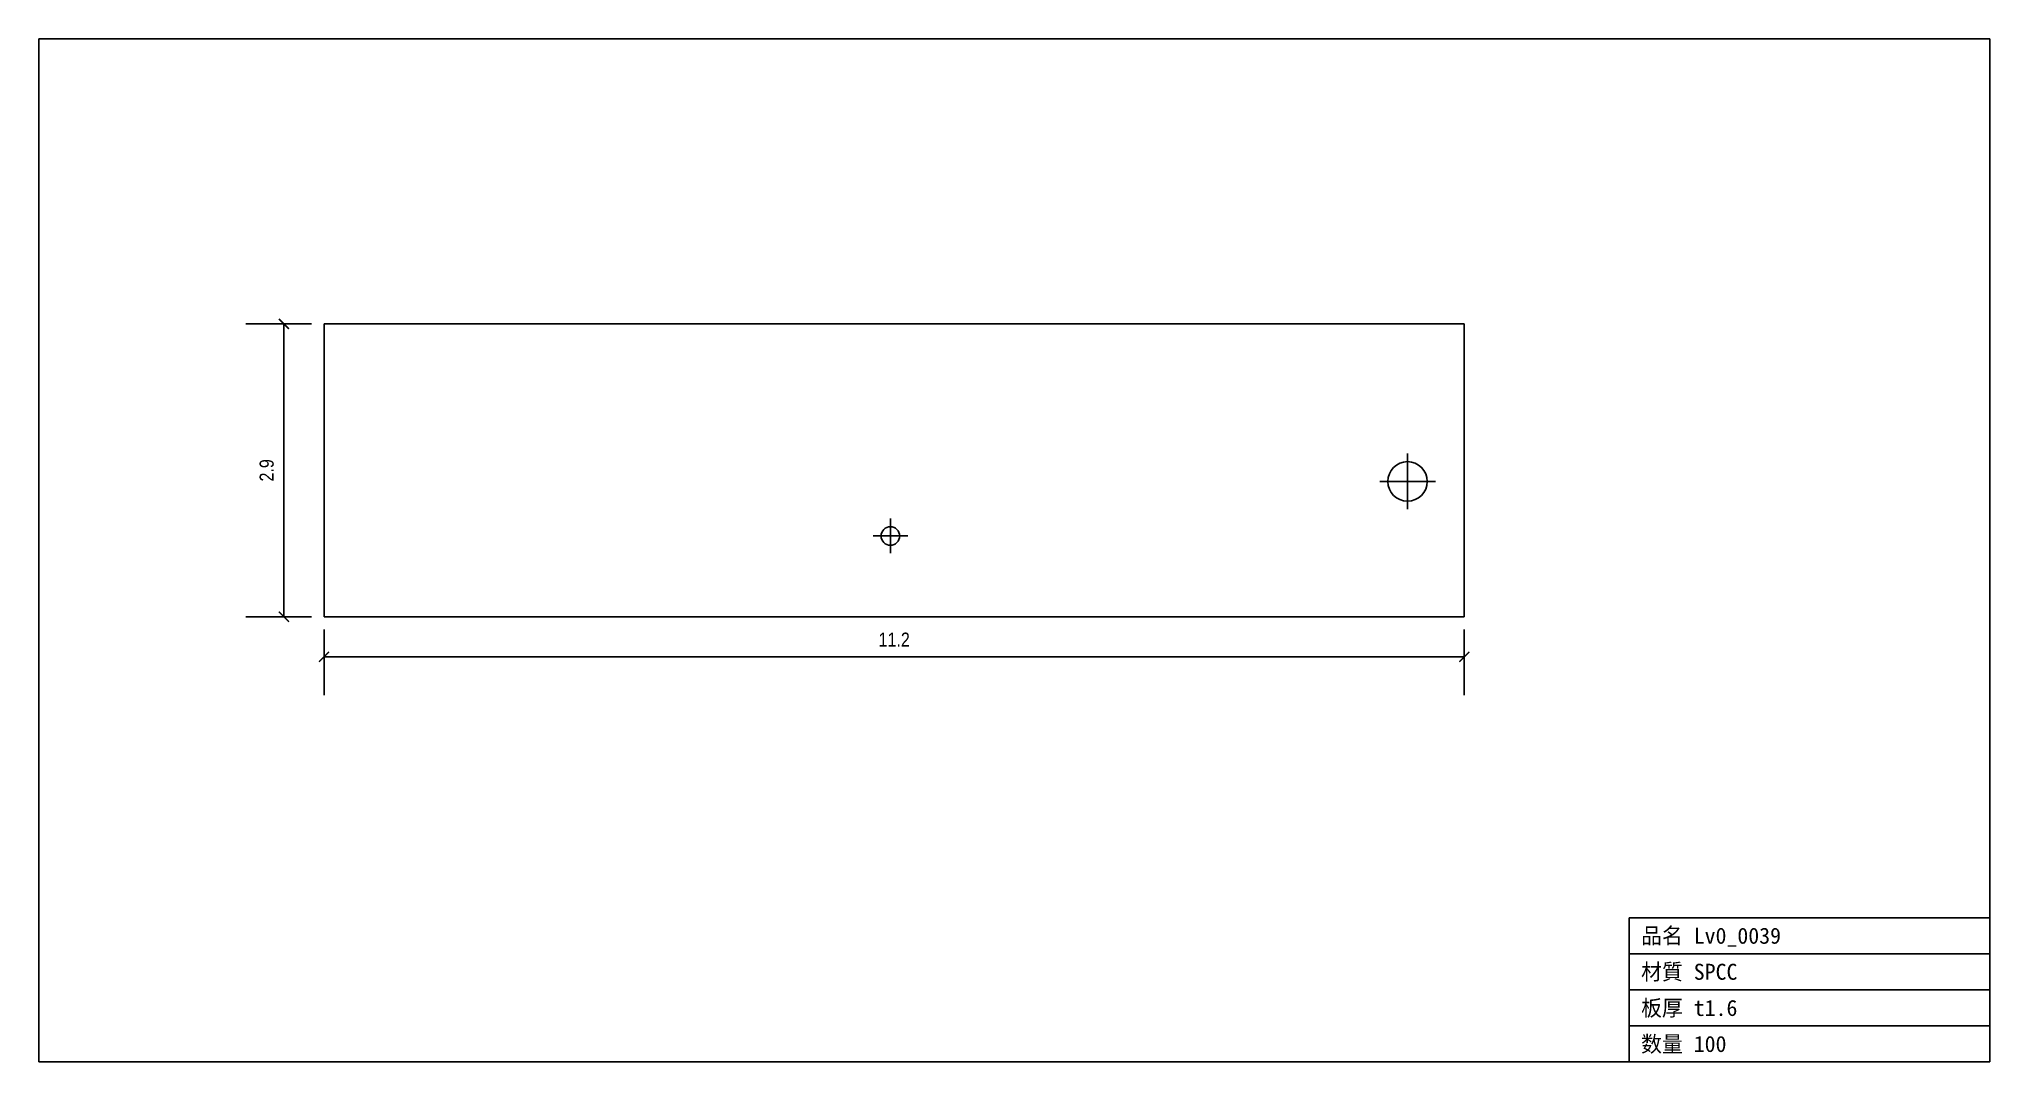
# Model space of a CAD drawing. Header units: inches. Extents: x -2.8 to 16.4, y -4.4 to 5.7.
import ezdxf

# ---------------------------------------------------------------- set-up
doc = ezdxf.new("R2010")
doc.units = ezdxf.units.IN
doc.linetypes.add('CENTER', pattern=[5.08, 3.175, -0.635, 0.635, -0.635])
doc.styles.add('OpenSansCondensed-Light', font='OpenSansCondensed-Light.ttf')
doc.dimstyles.new('EZDXF', dxfattribs={"dimtxt": 0.25, "dimasz": 0.175, "dimexe": 0.375, "dimexo": 0.125, "dimgap": 0.1, "dimtad": 1, "dimlfac": 100, "dimzin": 12, "dimdsep": 46, "dimtxsty": 'OpenSansCondensed-Light', "dimblk": 'ARCHTICK', "dimcen": 2.5, "dimazin": 3, "dimtfac": 0.5, "dimtmove": 2, "dimatfit": 3})

# ---------------------------------------------------------------- blocks, each defined once
blk = doc.blocks.new('_ARCHTICK')
at = {"color": 0, "linetype": 'BYBLOCK', "const_width": 0.15}
blk.add_lwpolyline([(-0.5, -0.5), (0.5, 0.5)], dxfattribs=at)

msp = doc.modelspace()

# ---------------------------------------------------------------- linework, layer by layer
at = {"color": 7, "linetype": 'CONTINUOUS'}
for p, q in [((16.355, 5.674), (-2.799, 5.674)), ((-2.799, 5.674), (-2.799, -4.373)), ((16.355, -4.373), (16.355, 5.674)), ((11.194, 2.875), (0, 2.875)), ((0, 2.875), (0, 0)), ((11.194, 0), (11.194, 2.875)), ((0, 0), (4.842, 0)), ((4.842, 0), (11.194, 0)), ((12.812, -4.373), (12.812, -2.956)), ((12.812, -2.956), (16.355, -2.956)), ((12.812, -3.31), (16.355, -3.31)), ((12.812, -3.665), (16.355, -3.665)), ((12.812, -4.019), (16.355, -4.019)), ((-2.799, -4.373), (16.355, -4.373))]:
    msp.add_line(p, q, dxfattribs=at)
at = {"color": 1, "linetype": 'CENTER'}
for p, q in [((10.637, 1.056), (10.637, 1.602)), ((10.364, 1.329), (10.91, 1.329)), ((5.56, 0.623), (5.56, 0.963)), ((5.39, 0.793), (5.73, 0.793))]:
    msp.add_line(p, q, dxfattribs=at)
at = {"color": 7, "linetype": 'CONTINUOUS'}
for centre, radius in [((10.637, 1.329), 0.194), ((5.56, 0.793), 0.0913)]:
    msp.add_circle(centre, radius, dxfattribs=at)

# ---------------------------------------------------------------- texts
at = {"color": 2}
for s, height, p in [('品名 Lv0_0039', 0.15748, (12.93, -3.212)), ('材質 SPCC', 0.1575, (12.93, -3.566)), ('板厚 t1.6', 0.1575, (12.93, -3.921)), ('数量 100', 0.1575, (12.93, -4.275))]:
    msp.add_text(s, height=height, dxfattribs=at).set_placement(p)

# ---------------------------------------------------------------- dimensions: what is measured, and where the dimension line sits
at = {"color": 8}
msp.add_linear_dim(base=(-0.394, 0), p1=(0, 0), p2=(0, 2.875), angle=90, dimstyle='EZDXF', override={"dimtxt": 0.137795, "dimasz": 0.098425, "dimdec": 1, "dimlfac": 1}, dxfattribs=at).render()
msp.add_linear_dim(base=(0, -0.394), p1=(0, 0), p2=(11.194, 0), dimstyle='EZDXF', override={"dimtxt": 0.137795, "dimasz": 0.098425, "dimdec": 1, "dimlfac": 1}, dxfattribs=at).render()

doc.saveas('drawing.dxf')
